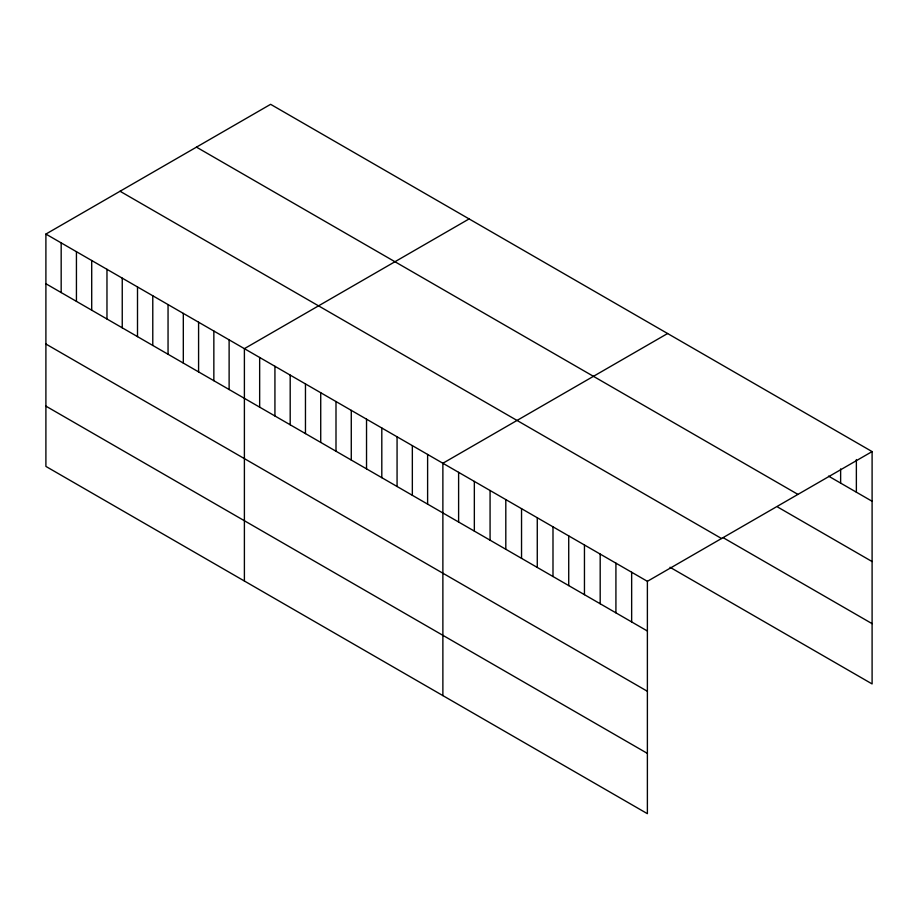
<?xml version="1.0" encoding="UTF-8"?>
<svg xmlns="http://www.w3.org/2000/svg" width="918" height="918" viewBox="0 0 918 918"><rect width="100%" height="100%" fill="white"/><g stroke="black" fill="none" stroke-linecap="round" stroke-linejoin="round"><path stroke-width="1.38" d="M45.9 234.067L647.385 581.323L647.385 813.681L45.9 466.413L45.9 234.067L270.615 104.319L872.1 451.587L872.1 683.933L670.014 567.267M469.109 218.92L244.395 348.656L244.395 581.014M667.593 333.521L442.878 463.257L442.878 695.603M647.385 581.323L872.1 451.587M828.541 476.121L872.1 501.274M196.463 147.132L797.949 494.4M777.718 507.057L872.1 561.552M723.258 537.73L872.1 623.655M120.051 191.254L721.537 538.51M45.9 283.742L647.385 631.01M45.9 344.021L647.385 691.288M45.9 406.135L647.385 753.391M856.368 459.539L856.368 492.186M840.636 468.914L840.636 483.109M631.653 572.247L631.653 621.922M615.921 563.159L615.921 612.845M600.188 554.082L600.188 603.757M584.456 544.994L584.456 594.68M568.724 535.917L568.724 585.592M552.992 526.829L552.992 576.515M537.271 517.752L537.271 567.427M521.539 508.664L521.539 558.351M505.807 499.587L505.807 549.262M490.074 490.499L490.074 540.186M474.342 481.422L474.342 531.097M458.61 472.334L458.61 522.021M427.616 454.444L427.616 504.12M412.343 445.632L412.343 495.307M397.069 436.807L397.069 486.494M381.808 427.995L381.808 477.681M366.534 419.182L366.534 468.857M351.273 410.369L351.273 460.044M335.999 401.545L335.999 451.231M320.726 392.732L320.726 442.419M305.464 383.919L305.464 433.606M290.191 375.106L290.191 424.782M274.93 366.293L274.93 415.969M259.656 357.469L259.656 407.156M229.121 339.844L229.121 389.53M213.848 331.031L213.848 380.706M198.586 322.218L198.586 371.893M183.313 313.394L183.313 363.08M168.051 304.581L168.051 354.268M152.778 295.768L152.778 345.455M137.505 286.955L137.505 336.631M122.243 278.143L122.243 327.818M106.97 269.318L106.97 319.005M91.708 260.505L91.708 310.192M76.435 251.693L76.435 301.379M61.173 242.88L61.173 292.555"/></g></svg>
